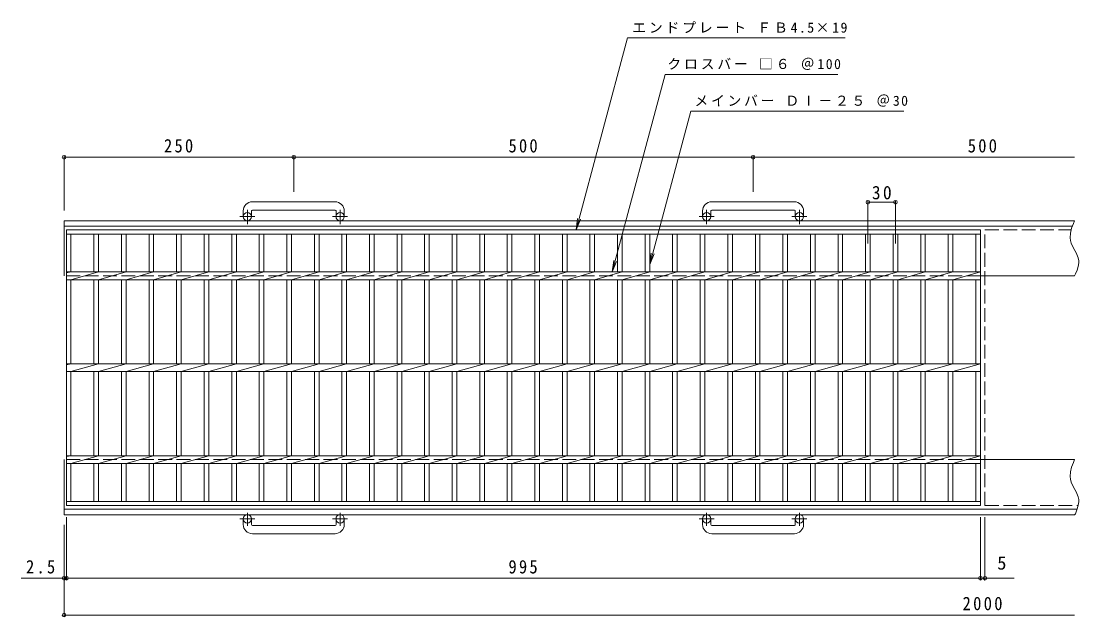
# Model space of a CAD drawing. Units: millimetres, scale not verified. Extents: x -862 to 876, y -685 to 631.
# Drawn here: x -862 to 290, y -18 to 631 of the extents above; entities that cross this region are included whole.
import ezdxf
from ezdxf.enums import TextEntityAlignment as Align

# ---------------------------------------------------------------- set-up
doc = ezdxf.new("R2010")
doc.units = ezdxf.units.MM
doc.header["$LTSCALE"] = 5
doc.header["$PDMODE"] = 32
doc.header["$PDSIZE"] = 4
doc.linetypes.add('CHAIN1', pattern=[8, 5, -1, 1, -1])
doc.linetypes.add('DASHED3', pattern=[4, 3, -1])
for name, color, linetype, lineweight in [('A-1_ピット', 2, 'Continuous', 9), ('A-2_蓋', 3, 'Continuous', 9), ('A-4_寸法', 7, 'Continuous', 9)]:
    doc.layers.add(name, color=color, linetype=linetype, lineweight=lineweight)
doc.styles.add('ＭＳ ゴシック', font='')
doc.styles.get('ＭＳ ゴシック').set_extended_font_data('MS Gothic')

msp = doc.modelspace()

# ---------------------------------------------------------------- linework, layer by layer
at = {"layer": 'A-1_ピット'}
for p, q in [((-519.865, 434.109), (-609.865, 434.109)), ((-19.864, 434.109), (-109.865, 434.109)), ((-619.865, 424.11), (-619.865, 418.01)), ((-610.865, 424.11), (-610.865, 418.01)), ((-609.865, 425.109), (-519.865, 425.109)), ((-518.865, 424.11), (-518.865, 418.01)), ((-509.865, 424.11), (-509.865, 418.01)), ((-119.865, 424.11), (-119.865, 418.01)), ((-110.865, 424.11), (-110.865, 418.01)), ((-109.865, 425.109), (-19.864, 425.109)), ((-18.864, 424.11), (-18.864, 418.01)), ((-9.865, 424.11), (-9.865, 418.01)), ((-814.865, 353.51), (-814.865, 413.51)), ((285.135, 413.51), (-814.865, 413.51)), ((282.814, 407.509), (-814.865, 407.509)), ((285.135, 353.51), (182.636, 353.51)), ((-814.865, 153.509), (-814.865, 93.509)), ((285.135, 153.509), (182.636, 153.509)), ((287.909, 99.51), (-814.865, 99.51)), ((285.135, 93.509), (-814.865, 93.509)), ((-619.865, 82.909), (-619.865, 89.009)), ((-610.865, 82.909), (-610.865, 89.009)), ((-609.865, 81.909), (-519.865, 81.909)), ((-518.865, 82.909), (-518.865, 89.009)), ((-509.865, 82.909), (-509.865, 89.009)), ((-119.865, 82.909), (-119.865, 89.009)), ((-110.865, 82.909), (-110.865, 89.009)), ((-109.865, 81.909), (-19.864, 81.909)), ((-18.864, 82.909), (-18.864, 89.009)), ((-9.865, 82.909), (-9.865, 89.009)), ((-519.865, 72.909), (-609.865, 72.909)), ((-19.864, 72.909), (-109.865, 72.909))]:
    msp.add_line(p, q, dxfattribs=at)
at = {"layer": 'A-1_ピット', "linetype": 'CHAIN1'}
for p, q in [((-607.202, 418.01), (-623.609, 418.01)), ((-615.365, 409.902), (-615.365, 425.5)), ((-506.202, 418.01), (-522.609, 418.01)), ((-514.365, 409.902), (-514.365, 425.5)), ((-107.202, 418.01), (-123.609, 418.01)), ((-115.365, 409.902), (-115.365, 425.5)), ((-6.201, 418.01), (-22.609, 418.01)), ((-14.365, 409.902), (-14.365, 425.5)), ((-615.365, 95.616), (-615.365, 81.519)), ((-514.365, 95.616), (-514.365, 81.519)), ((-115.365, 95.616), (-115.365, 81.519)), ((-14.365, 95.616), (-14.365, 81.519)), ((-607.202, 89.009), (-623.609, 89.009)), ((-506.202, 89.009), (-522.609, 89.009)), ((-107.202, 89.009), (-123.609, 89.009)), ((-6.201, 89.009), (-22.609, 89.009))]:
    msp.add_line(p, q, dxfattribs=at)
at = {"layer": 'A-1_ピット', "linetype": 'DASHED3'}
for p, q in [((182.636, 353.51), (-814.865, 353.51)), ((182.636, 153.509), (-814.865, 153.509))]:
    msp.add_line(p, q, dxfattribs=at)
at = {"layer": 'A-1_ピット'}
for points in [[(285.135, 413.51), (283.907, 410.482), (281.996, 405.281), (280.663, 400.128), (280.272, 395.053), (280.622, 392.159), (281.55, 389.027), (284.059, 383.708), (286.903, 378.432), (289.131, 373.129), (289.769, 370.013), (289.819, 367.758), (289.199, 363.823), (287.909, 359.844), (286.207, 355.838), (285.135, 353.51)], [(285.135, 153.509), (283.907, 150.482), (281.996, 145.281), (280.663, 140.127), (280.272, 135.053), (280.622, 132.159), (281.55, 129.026), (284.059, 123.708), (286.903, 118.432), (289.131, 113.129), (289.769, 110.013), (289.819, 107.757), (289.199, 103.822), (287.909, 99.844), (286.207, 94.338), (285.135, 93.509)]]:
    msp.add_lwpolyline(points, dxfattribs=at)
for centre in [(-615.365, 418.01), (-514.365, 418.01), (-115.365, 418.01), (-14.365, 418.01), (-615.365, 89.009), (-514.365, 89.009), (-115.365, 89.009), (-14.365, 89.009)]:
    msp.add_circle(centre, 4.5, dxfattribs=at)
for centre, radius, start, end in [((-609.865, 424.11), 10, 90, 180), ((-519.865, 424.11), 10, 0, 90), ((-109.865, 424.11), 10, 90, 180), ((-19.864, 424.11), 10, 0, 90), ((-609.865, 424.11), 1, 90, 180), ((-519.865, 424.11), 1, 0, 90), ((-109.865, 424.11), 1, 90, 180), ((-19.864, 424.11), 1, 0, 90), ((-609.865, 82.909), 10, 180, 270), ((-609.865, 82.909), 1, 180, 270), ((-519.865, 82.909), 10, 270, 0), ((-519.865, 82.909), 1, 270, 0), ((-109.865, 82.909), 10, 180, 270), ((-109.865, 82.909), 1, 180, 270), ((-19.864, 82.909), 10, 270, 0), ((-19.864, 82.909), 1, 270, 0)]:
    msp.add_arc(centre, radius, start, end, dxfattribs=at)
at = {"layer": 'A-2_蓋'}
for p, q in [((-812.365, 403.509), (182.636, 403.509)), ((-812.365, 103.51), (-812.365, 403.509)), ((182.636, 403.509), (182.636, 103.51)), ((-812.365, 399.01), (182.636, 399.01)), ((-807.365, 357.749), (-807.365, 399.01)), ((-782.364, 399.01), (-782.364, 357.749)), ((-777.365, 399.01), (-777.365, 357.749)), ((-752.365, 399.01), (-752.365, 357.749)), ((-747.364, 399.01), (-747.364, 357.749)), ((-722.365, 399.01), (-722.365, 357.749)), ((-717.365, 399.01), (-717.365, 357.749)), ((-692.364, 399.01), (-692.364, 357.749)), ((-687.365, 399.01), (-687.365, 357.749)), ((-662.365, 399.01), (-662.365, 357.749)), ((-657.364, 399.01), (-657.364, 357.749)), ((-632.364, 399.01), (-632.364, 357.749)), ((-627.365, 399.01), (-627.365, 357.749)), ((-602.364, 399.01), (-602.364, 357.749)), ((-597.365, 399.01), (-597.365, 357.749)), ((-572.365, 399.01), (-572.365, 357.749)), ((-567.365, 399.01), (-567.365, 357.749)), ((-542.365, 399.01), (-542.365, 357.749)), ((-537.365, 399.01), (-537.365, 357.749)), ((-512.364, 399.01), (-512.364, 357.749)), ((-507.365, 399.01), (-507.365, 357.749)), ((-482.365, 399.01), (-482.365, 357.749)), ((-477.364, 399.01), (-477.364, 357.749)), ((-452.365, 399.01), (-452.365, 357.749)), ((-447.365, 399.01), (-447.365, 357.749)), ((-422.365, 399.01), (-422.365, 357.749)), ((-417.365, 399.01), (-417.365, 357.749)), ((-392.364, 399.01), (-392.364, 357.749)), ((-387.365, 399.01), (-387.365, 357.749)), ((-362.364, 399.01), (-362.364, 357.749)), ((-357.365, 399.01), (-357.365, 357.749)), ((-332.365, 399.01), (-332.365, 357.749)), ((-327.365, 399.01), (-327.365, 357.749)), ((-302.365, 399.01), (-302.365, 357.749)), ((-297.365, 399.01), (-297.365, 357.749)), ((-272.364, 399.01), (-272.364, 357.749)), ((-267.365, 399.01), (-267.365, 357.749)), ((-242.365, 399.01), (-242.365, 357.749)), ((-237.365, 399.01), (-237.365, 357.749)), ((-212.364, 399.01), (-212.364, 357.749)), ((-207.365, 399.01), (-207.365, 357.749)), ((-182.365, 399.01), (-182.365, 357.749)), ((-177.365, 399.01), (-177.365, 357.749)), ((-152.364, 399.01), (-152.364, 357.749)), ((-147.365, 399.01), (-147.365, 357.749)), ((-122.364, 399.01), (-122.364, 357.749)), ((-117.365, 399.01), (-117.365, 357.749)), ((-92.365, 399.01), (-92.365, 357.749)), ((-87.365, 399.01), (-87.365, 357.749)), ((-62.364, 399.01), (-62.364, 357.749)), ((-57.365, 399.01), (-57.365, 357.749)), ((-32.364, 399.01), (-32.364, 357.749)), ((-27.364, 399.01), (-27.364, 357.749)), ((-2.365, 399.01), (-2.365, 357.749)), ((2.635, 399.01), (2.635, 357.749)), ((27.636, 399.01), (27.636, 357.749)), ((32.635, 399.01), (32.635, 357.749)), ((57.636, 399.01), (57.636, 357.749)), ((62.636, 399.01), (62.636, 357.749)), ((87.636, 399.01), (87.636, 357.749)), ((92.636, 399.01), (92.636, 357.749)), ((117.635, 399.01), (117.635, 357.749)), ((122.635, 399.01), (122.635, 357.749)), ((147.636, 399.01), (147.636, 357.749)), ((152.636, 399.01), (152.636, 357.749)), ((177.636, 399.01), (177.636, 357.749)), ((-812.365, 357.749), (182.636, 357.749)), ((-807.365, 357.749), (-812.365, 356.749)), ((-777.365, 357.749), (-807.365, 349.27)), ((-747.364, 357.749), (-777.365, 349.27)), ((-717.365, 357.749), (-747.364, 349.27)), ((-687.365, 357.749), (-717.365, 349.27)), ((-657.364, 357.749), (-687.365, 349.27)), ((-627.365, 357.749), (-657.364, 349.27)), ((-597.365, 357.749), (-627.365, 349.27)), ((-567.364, 357.749), (-597.365, 349.27)), ((-537.365, 357.749), (-567.365, 349.27)), ((-507.365, 357.749), (-537.365, 349.27)), ((-477.364, 357.749), (-507.365, 349.27)), ((-447.365, 357.749), (-477.364, 349.27)), ((-417.365, 357.749), (-447.365, 349.27)), ((-387.365, 357.749), (-417.365, 349.27)), ((-357.364, 357.749), (-387.365, 349.27)), ((-327.364, 357.749), (-357.365, 349.27)), ((-297.365, 357.749), (-327.365, 349.27)), ((-267.365, 357.749), (-297.365, 349.27)), ((-237.365, 357.749), (-267.365, 349.27)), ((-207.365, 357.749), (-237.365, 349.27)), ((-177.365, 357.749), (-207.365, 349.27)), ((-147.365, 357.749), (-177.365, 349.27)), ((-117.364, 357.749), (-147.365, 349.27)), ((-87.364, 357.749), (-117.365, 349.27)), ((-57.365, 357.749), (-87.365, 349.27)), ((-27.364, 357.749), (-57.365, 349.27)), ((2.636, 357.749), (-27.364, 349.27)), ((32.635, 357.749), (2.635, 349.27)), ((62.636, 357.749), (32.635, 349.27)), ((92.636, 357.749), (62.636, 349.27)), ((122.636, 357.749), (92.636, 349.27)), ((152.636, 357.749), (122.635, 349.27)), ((182.636, 357.749), (152.636, 349.27)), ((-812.365, 349.27), (182.636, 349.27)), ((-807.365, 257.749), (-807.365, 349.27)), ((-782.364, 349.27), (-782.364, 257.749)), ((-777.365, 349.27), (-777.365, 257.749)), ((-752.365, 349.27), (-752.365, 257.749)), ((-747.364, 349.27), (-747.364, 257.749)), ((-722.365, 349.27), (-722.365, 257.749)), ((-717.365, 349.27), (-717.365, 257.749)), ((-692.364, 349.27), (-692.364, 257.749)), ((-687.365, 349.27), (-687.365, 257.749)), ((-662.365, 349.27), (-662.365, 257.749)), ((-657.364, 349.27), (-657.364, 257.749)), ((-632.364, 349.27), (-632.364, 257.749)), ((-627.365, 349.27), (-627.365, 257.749)), ((-602.364, 349.27), (-602.364, 257.749)), ((-597.365, 349.27), (-597.365, 257.749)), ((-572.365, 349.27), (-572.365, 257.749)), ((-567.365, 349.27), (-567.365, 257.749)), ((-542.365, 349.27), (-542.365, 257.749)), ((-537.365, 349.27), (-537.365, 257.749)), ((-512.364, 349.27), (-512.364, 257.749)), ((-507.365, 349.27), (-507.365, 257.749)), ((-482.365, 349.27), (-482.365, 257.749)), ((-477.364, 349.27), (-477.364, 257.749)), ((-452.365, 349.27), (-452.365, 257.749)), ((-447.365, 349.27), (-447.365, 257.749)), ((-422.365, 349.27), (-422.365, 257.749)), ((-417.365, 349.27), (-417.365, 257.749)), ((-392.364, 349.27), (-392.364, 257.749)), ((-387.365, 349.27), (-387.365, 257.749)), ((-362.364, 349.27), (-362.364, 257.749)), ((-357.365, 349.27), (-357.365, 257.749)), ((-332.365, 349.27), (-332.365, 257.749)), ((-327.365, 349.27), (-327.365, 257.749)), ((-302.365, 349.27), (-302.365, 257.749)), ((-297.365, 349.27), (-297.365, 257.749)), ((-272.364, 349.27), (-272.364, 257.749)), ((-267.365, 349.27), (-267.365, 257.749)), ((-242.365, 349.27), (-242.365, 257.749)), ((-237.365, 349.27), (-237.365, 257.749)), ((-212.364, 349.27), (-212.364, 257.749)), ((-207.365, 349.27), (-207.365, 257.749)), ((-182.365, 349.27), (-182.365, 257.749)), ((-177.365, 349.27), (-177.365, 257.749)), ((-152.364, 349.27), (-152.364, 257.749)), ((-147.365, 349.27), (-147.365, 257.749)), ((-122.364, 349.27), (-122.364, 257.749)), ((-117.365, 349.27), (-117.365, 257.749)), ((-92.365, 349.27), (-92.365, 257.749)), ((-87.365, 349.27), (-87.365, 257.749)), ((-62.364, 349.27), (-62.364, 257.749)), ((-57.365, 349.27), (-57.365, 257.749)), ((-32.364, 349.27), (-32.364, 257.749)), ((-27.364, 349.27), (-27.364, 257.749)), ((-2.365, 349.27), (-2.365, 257.749)), ((2.635, 349.27), (2.635, 257.749)), ((27.636, 349.27), (27.636, 257.749)), ((32.635, 349.27), (32.635, 257.749)), ((57.636, 349.27), (57.636, 257.749)), ((62.636, 349.27), (62.636, 257.749)), ((87.636, 349.27), (87.636, 257.749)), ((92.636, 349.27), (92.636, 257.749)), ((117.635, 349.27), (117.635, 257.749)), ((122.635, 349.27), (122.635, 257.749)), ((147.636, 349.27), (147.636, 257.749)), ((152.636, 349.27), (152.636, 257.749)), ((177.636, 349.27), (177.636, 257.749)), ((-812.365, 257.749), (182.636, 257.749)), ((-807.365, 257.749), (-812.365, 256.749)), ((-777.365, 257.749), (-807.365, 249.269)), ((-747.364, 257.749), (-777.365, 249.269)), ((-717.365, 257.749), (-747.364, 249.269)), ((-687.365, 257.749), (-717.365, 249.269)), ((-657.364, 257.749), (-687.365, 249.269)), ((-627.365, 257.749), (-657.364, 249.269)), ((-597.365, 257.749), (-627.365, 249.269)), ((-567.364, 257.749), (-597.365, 249.269)), ((-537.365, 257.749), (-567.365, 249.269)), ((-507.365, 257.749), (-537.365, 249.269)), ((-477.364, 257.749), (-507.365, 249.269)), ((-447.365, 257.749), (-477.364, 249.269)), ((-417.365, 257.749), (-447.365, 249.269)), ((-387.365, 257.749), (-417.365, 249.269)), ((-357.364, 257.749), (-387.365, 249.269)), ((-327.364, 257.749), (-357.365, 249.269)), ((-297.365, 257.749), (-327.365, 249.269)), ((-267.365, 257.749), (-297.365, 249.269)), ((-237.365, 257.749), (-267.365, 249.269)), ((-207.365, 257.749), (-237.365, 249.269)), ((-177.365, 257.749), (-207.365, 249.269)), ((-147.365, 257.749), (-177.365, 249.269)), ((-117.364, 257.749), (-147.365, 249.269)), ((-87.364, 257.749), (-117.365, 249.269)), ((-57.365, 257.749), (-87.365, 249.269)), ((-27.364, 257.749), (-57.365, 249.269)), ((2.636, 257.749), (-27.364, 249.269)), ((32.635, 257.749), (2.635, 249.269)), ((62.636, 257.749), (32.635, 249.269)), ((92.636, 257.749), (62.636, 249.269)), ((122.636, 257.749), (92.636, 249.269)), ((152.636, 257.749), (122.635, 249.269)), ((182.636, 257.749), (152.636, 249.269)), ((-812.365, 249.269), (182.636, 249.269)), ((-807.365, 157.749), (-807.365, 249.269)), ((-782.364, 249.269), (-782.364, 157.749)), ((-777.365, 249.269), (-777.365, 157.749)), ((-752.365, 249.269), (-752.365, 157.749)), ((-747.364, 249.269), (-747.364, 157.749)), ((-722.365, 249.269), (-722.365, 157.749)), ((-717.365, 249.269), (-717.365, 157.749)), ((-692.364, 249.269), (-692.364, 157.749)), ((-687.365, 249.269), (-687.365, 157.749)), ((-662.365, 249.269), (-662.365, 157.749)), ((-657.364, 249.269), (-657.364, 157.749)), ((-632.364, 249.269), (-632.364, 157.749)), ((-627.365, 249.269), (-627.365, 157.749)), ((-602.364, 249.269), (-602.364, 157.749)), ((-597.365, 249.269), (-597.365, 157.749)), ((-572.365, 249.269), (-572.365, 157.749)), ((-567.365, 249.269), (-567.365, 157.749)), ((-542.365, 249.269), (-542.365, 157.749)), ((-537.365, 249.269), (-537.365, 157.749)), ((-512.364, 249.269), (-512.364, 157.749)), ((-507.365, 249.269), (-507.365, 157.749)), ((-482.365, 249.269), (-482.365, 157.749)), ((-477.364, 249.269), (-477.364, 157.749)), ((-452.365, 249.269), (-452.365, 157.749)), ((-447.365, 249.269), (-447.365, 157.749)), ((-422.365, 249.269), (-422.365, 157.749)), ((-417.365, 249.269), (-417.365, 157.749)), ((-392.364, 249.269), (-392.364, 157.749)), ((-387.365, 249.269), (-387.365, 157.749)), ((-362.364, 249.269), (-362.364, 157.749)), ((-357.365, 249.269), (-357.365, 157.749)), ((-332.365, 249.269), (-332.365, 157.749)), ((-327.365, 249.269), (-327.365, 157.749)), ((-302.365, 249.269), (-302.365, 157.749)), ((-297.365, 249.269), (-297.365, 157.749)), ((-272.364, 249.269), (-272.364, 157.749)), ((-267.365, 249.269), (-267.365, 157.749)), ((-242.365, 249.269), (-242.365, 157.749)), ((-237.365, 249.269), (-237.365, 157.749)), ((-212.364, 249.269), (-212.364, 157.749)), ((-207.365, 249.269), (-207.365, 157.749)), ((-182.365, 249.269), (-182.365, 157.749)), ((-177.365, 249.269), (-177.365, 157.749)), ((-152.364, 249.269), (-152.364, 157.749)), ((-147.365, 249.269), (-147.365, 157.749)), ((-122.364, 249.269), (-122.364, 157.749)), ((-117.365, 249.269), (-117.365, 157.749)), ((-92.365, 249.269), (-92.365, 157.749)), ((-87.365, 249.269), (-87.365, 157.749)), ((-62.364, 249.269), (-62.364, 157.749)), ((-57.365, 249.269), (-57.365, 157.749)), ((-32.364, 249.269), (-32.364, 157.749)), ((-27.364, 249.269), (-27.364, 157.749)), ((-2.365, 249.269), (-2.365, 157.749)), ((2.635, 249.269), (2.635, 157.749)), ((27.636, 249.269), (27.636, 157.749)), ((32.635, 249.269), (32.635, 157.749)), ((57.636, 249.269), (57.636, 157.749)), ((62.636, 249.269), (62.636, 157.749)), ((87.636, 249.269), (87.636, 157.749)), ((92.636, 249.269), (92.636, 157.749)), ((117.635, 249.269), (117.635, 157.749)), ((122.635, 249.269), (122.635, 157.749)), ((147.636, 249.269), (147.636, 157.749)), ((152.636, 249.269), (152.636, 157.749)), ((177.636, 249.269), (177.636, 157.749)), ((-812.365, 157.749), (182.636, 157.749)), ((-807.365, 157.749), (-812.365, 156.749)), ((-777.365, 157.749), (-807.365, 149.269)), ((-747.364, 157.749), (-777.365, 149.269)), ((-717.365, 157.749), (-747.364, 149.269)), ((-687.365, 157.749), (-717.365, 149.269)), ((-657.364, 157.749), (-687.365, 149.269)), ((-627.365, 157.749), (-657.364, 149.269)), ((-597.365, 157.749), (-627.365, 149.269)), ((-567.364, 157.749), (-597.365, 149.269)), ((-537.365, 157.749), (-567.365, 149.269)), ((-507.365, 157.749), (-537.365, 149.269)), ((-477.364, 157.749), (-507.365, 149.269)), ((-447.365, 157.749), (-477.364, 149.269)), ((-417.365, 157.749), (-447.365, 149.269)), ((-387.365, 157.749), (-417.365, 149.269)), ((-357.364, 157.749), (-387.365, 149.269)), ((-327.364, 157.749), (-357.365, 149.269)), ((-297.365, 157.749), (-327.365, 149.269)), ((-267.365, 157.749), (-297.365, 149.269)), ((-237.365, 157.749), (-267.365, 149.269)), ((-207.365, 157.749), (-237.365, 149.269)), ((-177.365, 157.749), (-207.365, 149.269)), ((-147.365, 157.749), (-177.365, 149.269)), ((-117.364, 157.749), (-147.365, 149.269)), ((-87.364, 157.749), (-117.365, 149.269)), ((-57.365, 157.749), (-87.365, 149.269)), ((-27.364, 157.749), (-57.365, 149.269)), ((2.636, 157.749), (-27.364, 149.269)), ((32.635, 157.749), (2.635, 149.269)), ((62.636, 157.749), (32.635, 149.269)), ((92.636, 157.749), (62.636, 149.269)), ((122.636, 157.749), (92.636, 149.269)), ((152.636, 157.749), (122.635, 149.269)), ((182.636, 157.749), (152.636, 149.269)), ((-812.365, 149.269), (182.636, 149.269)), ((-807.365, 108.01), (-807.365, 149.269)), ((-782.364, 149.269), (-782.364, 108.01)), ((-777.365, 149.269), (-777.365, 108.01)), ((-752.365, 149.269), (-752.365, 108.01)), ((-747.364, 149.269), (-747.364, 108.01)), ((-722.365, 149.269), (-722.365, 108.01)), ((-717.365, 149.269), (-717.365, 108.01)), ((-692.364, 149.269), (-692.364, 108.01)), ((-687.365, 149.269), (-687.365, 108.01)), ((-662.365, 149.269), (-662.365, 108.01)), ((-657.364, 149.269), (-657.364, 108.01)), ((-632.364, 149.269), (-632.364, 108.01)), ((-627.365, 149.269), (-627.365, 108.01)), ((-602.364, 149.269), (-602.364, 108.01)), ((-597.365, 149.269), (-597.365, 108.01)), ((-572.365, 149.269), (-572.365, 108.01)), ((-567.365, 149.269), (-567.365, 108.01)), ((-542.365, 149.269), (-542.365, 108.01)), ((-537.365, 149.269), (-537.365, 108.01)), ((-512.364, 149.269), (-512.364, 108.01)), ((-507.365, 149.269), (-507.365, 108.01)), ((-482.365, 149.269), (-482.365, 108.01)), ((-477.364, 149.269), (-477.364, 108.01)), ((-452.365, 149.269), (-452.365, 108.01)), ((-447.365, 149.269), (-447.365, 108.01)), ((-422.365, 149.269), (-422.365, 108.01)), ((-417.365, 149.269), (-417.365, 108.01)), ((-392.364, 149.269), (-392.364, 108.01)), ((-387.365, 149.269), (-387.365, 108.01)), ((-362.364, 149.269), (-362.364, 108.01)), ((-357.365, 149.269), (-357.365, 108.01)), ((-332.365, 149.269), (-332.365, 108.01)), ((-327.365, 149.269), (-327.365, 108.01)), ((-302.365, 149.269), (-302.365, 108.01)), ((-297.365, 149.269), (-297.365, 108.01)), ((-272.364, 149.269), (-272.364, 108.01)), ((-267.365, 149.269), (-267.365, 108.01)), ((-242.365, 149.269), (-242.365, 108.01)), ((-237.365, 149.269), (-237.365, 108.01)), ((-212.364, 149.269), (-212.364, 108.01)), ((-207.365, 149.269), (-207.365, 108.01)), ((-182.365, 149.269), (-182.365, 108.01)), ((-177.365, 149.269), (-177.365, 108.01)), ((-152.364, 149.269), (-152.364, 108.01)), ((-147.365, 149.269), (-147.365, 108.01)), ((-122.364, 149.269), (-122.364, 108.01)), ((-117.365, 149.269), (-117.365, 108.01)), ((-92.365, 149.269), (-92.365, 108.01)), ((-87.365, 149.269), (-87.365, 108.01)), ((-62.364, 149.269), (-62.364, 108.01)), ((-57.365, 149.269), (-57.365, 108.01)), ((-32.364, 149.269), (-32.364, 108.01)), ((-27.364, 149.269), (-27.364, 108.01)), ((-2.365, 149.269), (-2.365, 108.01)), ((2.635, 149.269), (2.635, 108.01)), ((27.636, 149.269), (27.636, 108.01)), ((32.635, 149.269), (32.635, 108.01)), ((57.636, 149.269), (57.636, 108.01)), ((62.636, 149.269), (62.636, 108.01)), ((87.636, 149.269), (87.636, 108.01)), ((92.636, 149.269), (92.636, 108.01)), ((117.635, 149.269), (117.635, 108.01)), ((122.635, 149.269), (122.635, 108.01)), ((147.636, 149.269), (147.636, 108.01)), ((152.636, 149.269), (152.636, 108.01)), ((177.636, 149.269), (177.636, 108.01)), ((182.636, 108.01), (-812.365, 108.01)), ((182.636, 103.51), (-812.365, 103.51))]:
    msp.add_line(p, q, dxfattribs=at)
at = {"layer": 'A-2_蓋', "linetype": 'DASHED3'}
for p, q in [((187.636, 103.51), (187.636, 403.509)), ((187.636, 403.509), (281.538, 403.509)), ((187.636, 103.51), (289.199, 103.51))]:
    msp.add_line(p, q, dxfattribs=at)
at = {"layer": 'A-4_寸法'}
for p, q in [((-218.166, 357.749), (-160.594, 572.609)), ((-160.594, 572.609), (27.517, 572.609)), ((-177.365, 365.879), (-132.689, 532.609)), ((-132.689, 532.609), (99.217, 532.609)), ((-814.865, 424.51), (-814.865, 484.109)), ((-564.865, 445.109), (-564.865, 484.109)), ((-64.864, 445.109), (-64.864, 484.109)), ((-814.865, 482.609), (285.135, 482.609)), ((60.136, 388.658), (60.136, 435.105)), ((60.136, 433.605), (90.136, 433.605)), ((90.136, 435.105), (90.136, 388.658)), ((-257.49, 403.509), (-255.858, 415.903)), ((-257.49, 403.509), (-252.706, 415.058)), ((-218.166, 357.749), (-216.534, 370.142)), ((-218.166, 357.749), (-213.382, 369.298)), ((-177.365, 365.879), (-175.733, 378.272)), ((-177.365, 365.879), (-172.581, 377.428)), ((-814.865, 82.509), (-814.865, -17.091)), ((-812.365, 91.01), (-812.365, 22.909)), ((182.636, 91.01), (182.636, 22.909)), ((187.636, 91.01), (187.636, 22.909)), ((-861.623, 24.409), (219.555, 24.409)), ((-814.865, -15.591), (285.135, -15.591))]:
    msp.add_line(p, q, dxfattribs=at)
msp.add_lwpolyline([(-257.49, 403.509), (-201.462, 612.609), (35.485, 612.609)], dxfattribs=at)
for p in [(-814.865, 482.609), (-564.865, 482.609), (-64.864, 482.609), (60.136, 433.605), (90.136, 433.605), (-814.865, 24.409), (-812.365, 24.409), (182.636, 24.409), (187.636, 24.409), (-814.865, -15.591)]:
    msp.add_point(p, dxfattribs=at)

# ---------------------------------------------------------------- texts
at = {"layer": 'A-4_寸法', "color": 2, "style": 'ＭＳ ゴシック'}
msp.add_text('5', height=14.66, dxfattribs=at).set_placement((200.984, 29.409), align=Align.BOTTOM_LEFT)
at = {"layer": 'A-4_寸法', "char_height": 11, "attachment_point": 7, "style": 'ＭＳ ゴシック'}
for s, insert in [('\\T1.21;エンドプレート\\~ＦＢ4.5×19', (-196.369, 617.61)), ('\\T1.21;クロスバー\\~□６\\~＠100', (-158.125, 577.609)), ('\\T1.2;メインバー\\~ＤⅠ－２５\\~＠30', (-128.645, 537.609))]:
    msp.add_mtext(s, dxfattribs=dict(at, insert=insert))
at = {"layer": 'A-4_寸法', "color": 2, "char_height": 14.66, "attachment_point": 7, "style": 'ＭＳ ゴシック'}
for s, insert in [('\\T1.27;\\W0.9;250', (-706.115, 487.609)), ('\\T1.27;\\W0.9;500', (-331.115, 487.609)), ('\\T1.27;\\W0.9;500', (168.886, 487.609)), ('\\T1.27;\\W0.95;30', (64.511, 436.605)), ('\\T1.27;\\W0.9;2.5', (-856.335, 29.409)), ('\\T1.27;\\W0.9;995', (-331.115, 29.409)), ('\\T1.28;\\W0.9;2000', (163.261, -10.591))]:
    msp.add_mtext(s, dxfattribs=dict(at, insert=insert))

doc.saveas('drawing.dxf')
